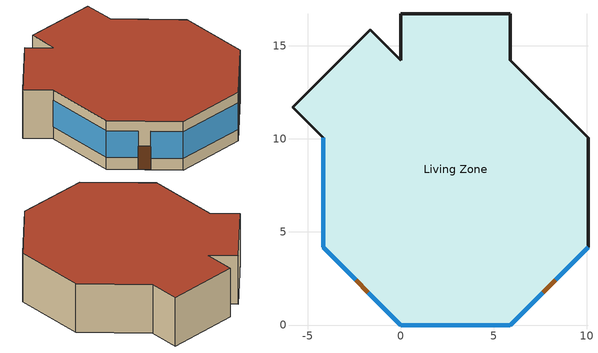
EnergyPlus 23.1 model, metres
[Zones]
Living Zone
 floor ground (constr-slab): -4.17,4.17 -4.17,10.06 -5.82,11.71 -1.65,15.88 0,14.23 0,16.72 5.89,16.72 5.89,14.23 10.06,10.06 10.06,4.17 5.89,0 0,0 z0
 wall outside (constr-wall): 0,0 5.89,0 10.06,4.17 10.06,10.06 5.89,14.23 5.89,16.72 0,16.72 0,14.23 -1.65,15.88 -5.82,11.71 -4.17,10.06 -4.17,4.17 0,0 z0:4.45
 window (wtype-window): -4.17,10.06 -4.17,4.17 / -4.17,4.17 -2.42,2.42 / -1.74,1.74 0,0 / 0,0 5.89,0 / 5.89,0 7.63,1.74 / 8.32,2.42 10.06,4.17 z1.07:3.51
 door (constr-wood-door): -2.42,2.42 -1.74,1.74 / 7.63,1.74 8.32,2.42 z0:2.13
 roof outside (constr-roof): 0,0 5.89,0 10.06,4.17 10.06,10.06 5.89,14.23 5.89,16.72 0,16.72 0,14.23 -1.65,15.88 -5.82,11.71 -4.17,10.06 -4.17,4.17 z4.45
[Building]
Lupton Octagonal House: 0
[Site:Location]
Lupton AZ: 35.06, -109.08, -7, 1780
[Site:GroundTemperature:BuildingSurface]
18, 18, 18, 18, 18, 18, 18, 18, 18, 18, 18, 18
[SizingPeriod:DesignDay]
Gallup.Muni.AP Ann Clg .4% Condns DB=>MWB: 7, 21, SummerDesignDay, 33.7, 20.2, DefaultMultipliers, , WetBulb, 14.2, , , , 7, 79768, 4.9, 260, No, No, No, ASHRAETau2017, , , 0.345, 2.424
Gallup.Muni.AP Ann Htg 99.6% Condns DB: 12, 21, WinterDesignDay, -16.3, 0, DefaultMultipliers, , WetBulb, -16.3, , , , , 79768, 0.6, 70, No, No, No, ASHRAEClearSky, , , , , 0
[Material]
mat-slab-concrete: MediumRough, 0.1016, 1.95, 2240, 900
mat-roof-deck: MediumSmooth, 0.0381, 0.15, 608, 1630
mat-roof-foam: Rough, 0.1016, 0.02032, 24, 1590
mat-clay: MediumRough, 0.2286, 0.675, 1600, 790
mat-door-wood: MediumSmooth, 0.0508, 0.15, 608, 1630
Wood side panel 9in: MediumSmooth, 0.2286, 0.12, 510, 1380, 0.9, 0.6, 0.6
[Construction]
constr-slab: mat-slab-concrete
constr-roof: mat-roof-deck, mat-roof-foam
constr-wall: mat-clay
constr-wood-door: mat-door-wood
wtype-window: wtype-window_glazing
Internal Mass Construction: Wood side panel 9in
[WindowMaterial:SimpleGlazingSystem]
wtype-window_glazing: 2.05, 0.4
[Zone]
Living Zone: , , , , , , , 871.69, 196.106
[ZoneInfiltration:DesignFlowRate]
Living Zone Infiltration: Living Zone, Always On, Flow/ExteriorArea, , , 0.000302
[People]
Living Zone People: Living Zone, sch-occ, People, 4, , , , , Activity 120 W
[Lights]
Living Zone Lights: Living Zone, sch-lib-multifamily-onezone-lighting, Watts/Area, , 5
[ElectricEquipment]
Living Zone Equipment: Living Zone, sch-lib-multifamily-onezone-equipment, Watts/Area, , 7
[InternalMass]
Internal Mass: Internal Mass Construction, Living Zone, , 14.86
[Schedule:Compact]
sch-occ: Fraction, Through: 12/31, For: Monday Tuesday Wednesday Thursday Friday WinterDesignDay SummerDesignDay, Until: 08:00, 1, Until: 17:00, 0.1, Until: 24:00, 1, For: Saturday Sunday Holiday, Until: 24:00, 1, For: AllOtherDays, Until: 24:00, 1
sch-lib-multifamily-onezone-lighting: Fraction, Through: 12/31, For: Monday Tuesday Wednesday Thursday Friday Saturday Sunday Holiday WinterDesignDay SummerDesignDay, Until: 06:00, 0, Until: 07:00, 0.95, Until: 08:00, 0.85, Until: 19:00, 0, Until: 24:00, 0.9, For: AllOtherDays, Until: 06:00, 0, Until: 07:00, 0.95, Until: 08:00, 0.85, Until: 19:00, 0, Until: 24:00, 0.9
sch-lib-multifamily-onezone-equipment: Fraction, Through: 12/31, For: Monday Tuesday Wednesday Thursday Friday Saturday Sunday Holiday WinterDesignDay SummerDesignDay, Until: 06:00, 0.22, Until: 07:00, 0.36, Until: 08:00, 0.76, Until: 09:00, 0.34, Until: 11:00, 0.36, Until: 13:00, 0.64, Until: 17:00, 0.36, Until: 18:00, 0.87, Until: 19:00, 0.97, Until: 22:00, 0.43, Until: 24:00, 0.31, For: AllOtherDays, Until: 06:00, 0.22, Until: 07:00, 0.36, Until: 08:00, 0.76, Until: 09:00, 0.34, Until: 11:00, 0.36, Until: 13:00, 0.64, Until: 17:00, 0.36, Until: 18:00, 0.87, Until: 19:00, 0.97, Until: 22:00, 0.43, Until: 24:00, 0.31
Activity 120 W: ActivityLevel, Through: 12/31, For: AllDays, Until: 24:00, 120
Always On: OnOff, Through: 12/31, For: AllDays, Until: 24:00, 1
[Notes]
IDF written by gbxml2idf 0.5 (M4) (no date here: the same input gives the same text)
gbXML: output1.assembled.gbxml (sha256 d48c4922261a64c17243d2ebc8ed9b243a106a3a9827a3528bb028c54b6dda35)
notes: output1.pipeline_notes.xml
every object carries its source: stated | derived | assumed | user | reference | EnergyPlus default
source: derived; EnergyPlus 23.1 (the schema in use)
source: derived; sizing only when an HVAC fragment with sizing objects is inserted (zone and system sizing; plant sizing only when it has Sizing:Plant); the weather-file run period is the simulation
source: stated; gbXML: bldg-1; North Axis = CADModelAzimuth of the gbXML; terrain, convergence and warm-up fields are left blank = EnergyPlus defaults
source: EnergyPlus default (schema)
source: derived; the gbXML polygons are counterclockwise seen from outside, in absolute coordinates
source: assumed (notes RunPeriod); no year (typical weather); the start day is a Friday as on 2021-01-01
source: derived (notes Holidays); 2021-01-01
source: derived (notes Holidays); 2021-01-18
source: derived (notes Holidays); 2021-02-15
source: derived (notes Holidays); 2021-05-31
source: derived (notes Holidays); 2021-07-04
source: derived (notes Holidays); 2021-09-06
source: derived (notes Holidays); 2021-10-11
source: derived (notes Holidays); 2021-11-11
source: derived (notes Holidays); 2021-11-25
source: derived (notes Holidays); 2021-12-25
source: stated (gbXML Surface SlabOnGrade); gbXML: surf-sp-main-L1-floor-1
